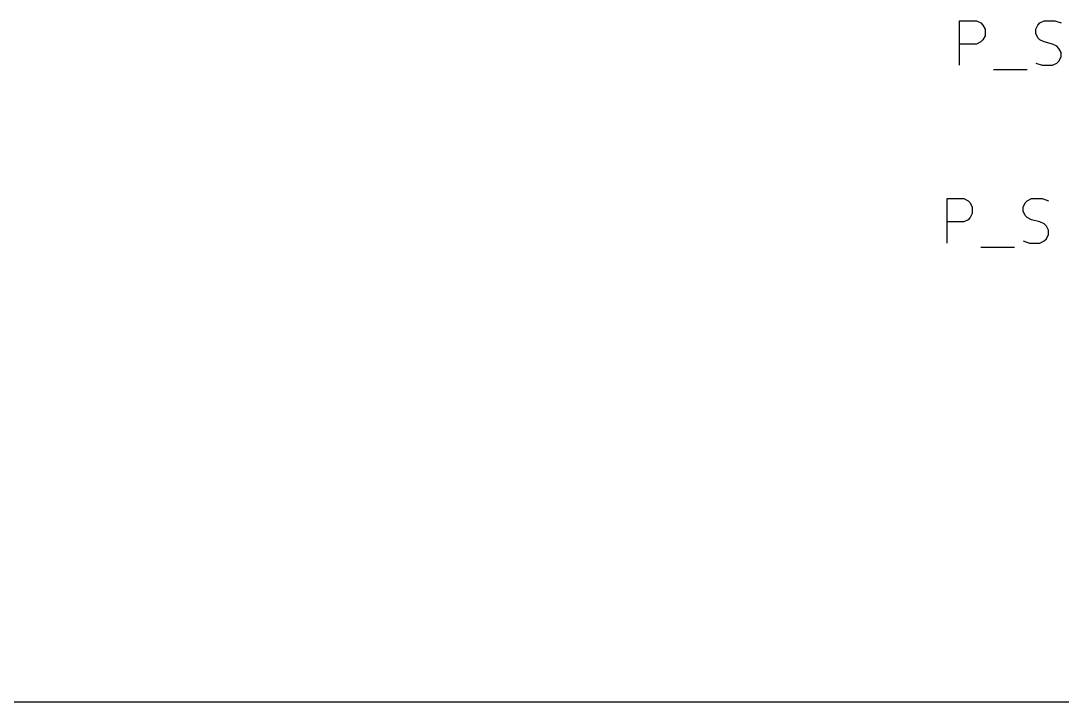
# Model space of a CAD drawing. Extents: x 0.4 to 16.1, y -11.3 to -0.4.
# Drawn here: x 2.631 to 3.804, y -4.65 to -3.883 of the extents above; entities that cross this region are included whole.
import ezdxf

# ---------------------------------------------------------------- set-up
doc = ezdxf.new("R2010")
doc.units = 0
doc.header["$MEASUREMENT"] = 0
doc.layers.add('BLUE3', color=171, linetype='CONTINUOUS')
doc.layers.add('GRAY1', color=251, linetype='CONTINUOUS')

msp = doc.modelspace()

# ---------------------------------------------------------------- linework, layer by layer
at = {"layer": 'BLUE3', "linetype": 'CONTINUOUS'}
msp.add_line((4.85, -4.65), (0.65, -4.65), dxfattribs=at)
at = {"layer": 'GRAY1', "linetype": 'CONTINUOUS'}
for p, q in [((3.6887, -3.9333), (3.6887, -3.8833)), ((3.6887, -3.8833), (3.7078, -3.8833)), ((3.7078, -3.8833), (3.7126, -3.8857)), ((3.7126, -3.8857), (3.7149, -3.8881)), ((3.7149, -3.8881), (3.7173, -3.8928)), ((3.7173, -3.8928), (3.7173, -3.9)), ((3.7745, -3.8928), (3.7768, -3.8881)), ((3.7745, -3.8976), (3.7745, -3.8928)), ((3.7768, -3.8881), (3.7792, -3.8857)), ((3.7792, -3.8857), (3.784, -3.8833)), ((3.784, -3.8833), (3.7959, -3.8833)), ((3.7959, -3.8833), (3.803, -3.8857)), ((3.7149, -3.9047), (3.7126, -3.9071)), ((3.7173, -3.9), (3.7149, -3.9047)), ((3.7768, -3.9023), (3.7745, -3.8976)), ((3.7792, -3.9047), (3.7768, -3.9023)), ((3.784, -3.9071), (3.7792, -3.9047)), ((3.7078, -3.9095), (3.6887, -3.9095)), ((3.7126, -3.9071), (3.7078, -3.9095)), ((3.7935, -3.9095), (3.784, -3.9071)), ((3.7983, -3.9119), (3.7935, -3.9095)), ((3.8006, -3.9143), (3.7983, -3.9119)), ((3.803, -3.919), (3.8006, -3.9143)), ((3.7983, -3.9309), (3.8006, -3.9285)), ((3.8006, -3.9285), (3.803, -3.9238)), ((3.803, -3.9238), (3.803, -3.919)), ((3.7268, -3.9381), (3.7649, -3.9381)), ((3.7745, -3.9309), (3.7816, -3.9333)), ((3.7816, -3.9333), (3.7935, -3.9333)), ((3.7935, -3.9333), (3.7983, -3.9309)), ((3.6745, -4.1333), (3.6745, -4.0833)), ((3.6745, -4.0833), (3.6935, -4.0833)), ((3.6935, -4.0833), (3.6983, -4.0857)), ((3.6983, -4.0857), (3.7007, -4.0881)), ((3.7007, -4.0881), (3.703, -4.0928)), ((3.703, -4.0928), (3.703, -4.1)), ((3.7602, -4.0928), (3.7626, -4.0881)), ((3.7602, -4.0976), (3.7602, -4.0928)), ((3.7626, -4.0881), (3.7649, -4.0857)), ((3.7649, -4.0857), (3.7697, -4.0833)), ((3.7697, -4.0833), (3.7816, -4.0833)), ((3.7816, -4.0833), (3.7887, -4.0857)), ((3.7007, -4.1047), (3.6983, -4.1071)), ((3.703, -4.1), (3.7007, -4.1047)), ((3.7626, -4.1023), (3.7602, -4.0976)), ((3.7649, -4.1047), (3.7626, -4.1023)), ((3.7697, -4.1071), (3.7649, -4.1047)), ((3.6935, -4.1095), (3.6745, -4.1095)), ((3.6983, -4.1071), (3.6935, -4.1095)), ((3.7792, -4.1095), (3.7697, -4.1071)), ((3.784, -4.1119), (3.7792, -4.1095)), ((3.7864, -4.1143), (3.784, -4.1119)), ((3.7887, -4.119), (3.7864, -4.1143)), ((3.784, -4.1309), (3.7864, -4.1285)), ((3.7864, -4.1285), (3.7887, -4.1238)), ((3.7887, -4.1238), (3.7887, -4.119)), ((3.7126, -4.1381), (3.7507, -4.1381)), ((3.7602, -4.1309), (3.7673, -4.1333)), ((3.7673, -4.1333), (3.7792, -4.1333)), ((3.7792, -4.1333), (3.784, -4.1309))]:
    msp.add_line(p, q, dxfattribs=at)

doc.saveas('drawing.dxf')
